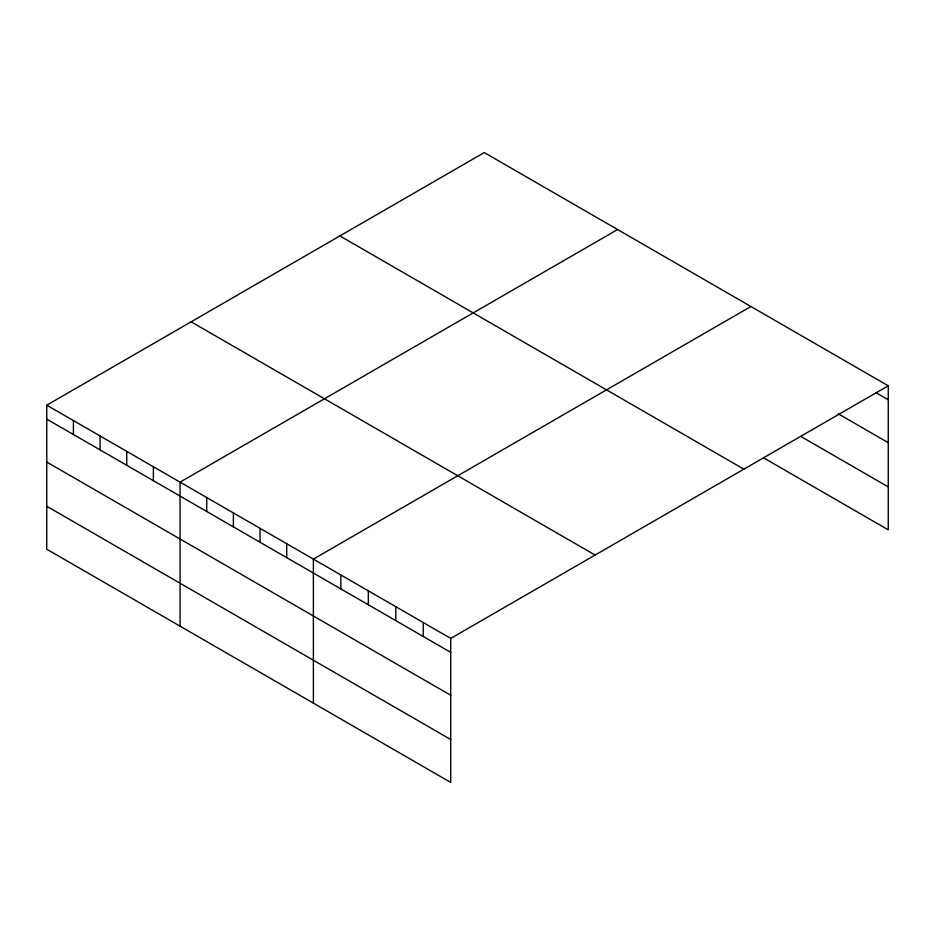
<?xml version="1.0" encoding="UTF-8"?>
<svg xmlns="http://www.w3.org/2000/svg" width="935" height="935" viewBox="0 0 935 935"><rect width="100%" height="100%" fill="white"/><g stroke="black" fill="none" stroke-linecap="round" stroke-linejoin="round"><path stroke-width="1.4" d="M46.75 405.182L450.728 638.406L450.728 782.431L46.75 549.196L46.75 405.182L484.272 152.569L888.25 385.804L888.25 529.818L763.381 457.729M617.591 229.542L180.058 482.144L180.058 626.158M750.899 306.505L313.377 559.107L313.377 703.132M450.728 638.406L888.25 385.804M875.768 392.536L888.25 399.748M838.309 413.831L888.25 442.676M800.839 436.435L888.25 486.901M339.896 235.936L743.863 469.16M191.137 321.815L595.104 555.051M46.75 419.114L450.728 652.349M46.75 462.042L450.728 695.278M46.75 506.267L450.728 739.503M423.251 622.546L423.251 636.49M395.785 606.686L395.785 620.63M368.308 590.827L368.308 604.77M340.843 574.967L340.843 588.91M286.706 543.714L286.706 557.657M260.047 528.322L260.047 542.265M233.388 512.929L233.388 526.872M206.728 497.537L206.728 511.48M153.398 466.752L153.398 480.695M126.739 451.36L126.739 465.303M100.08 435.967L100.08 449.91M73.409 420.575L73.409 434.506"/></g></svg>
